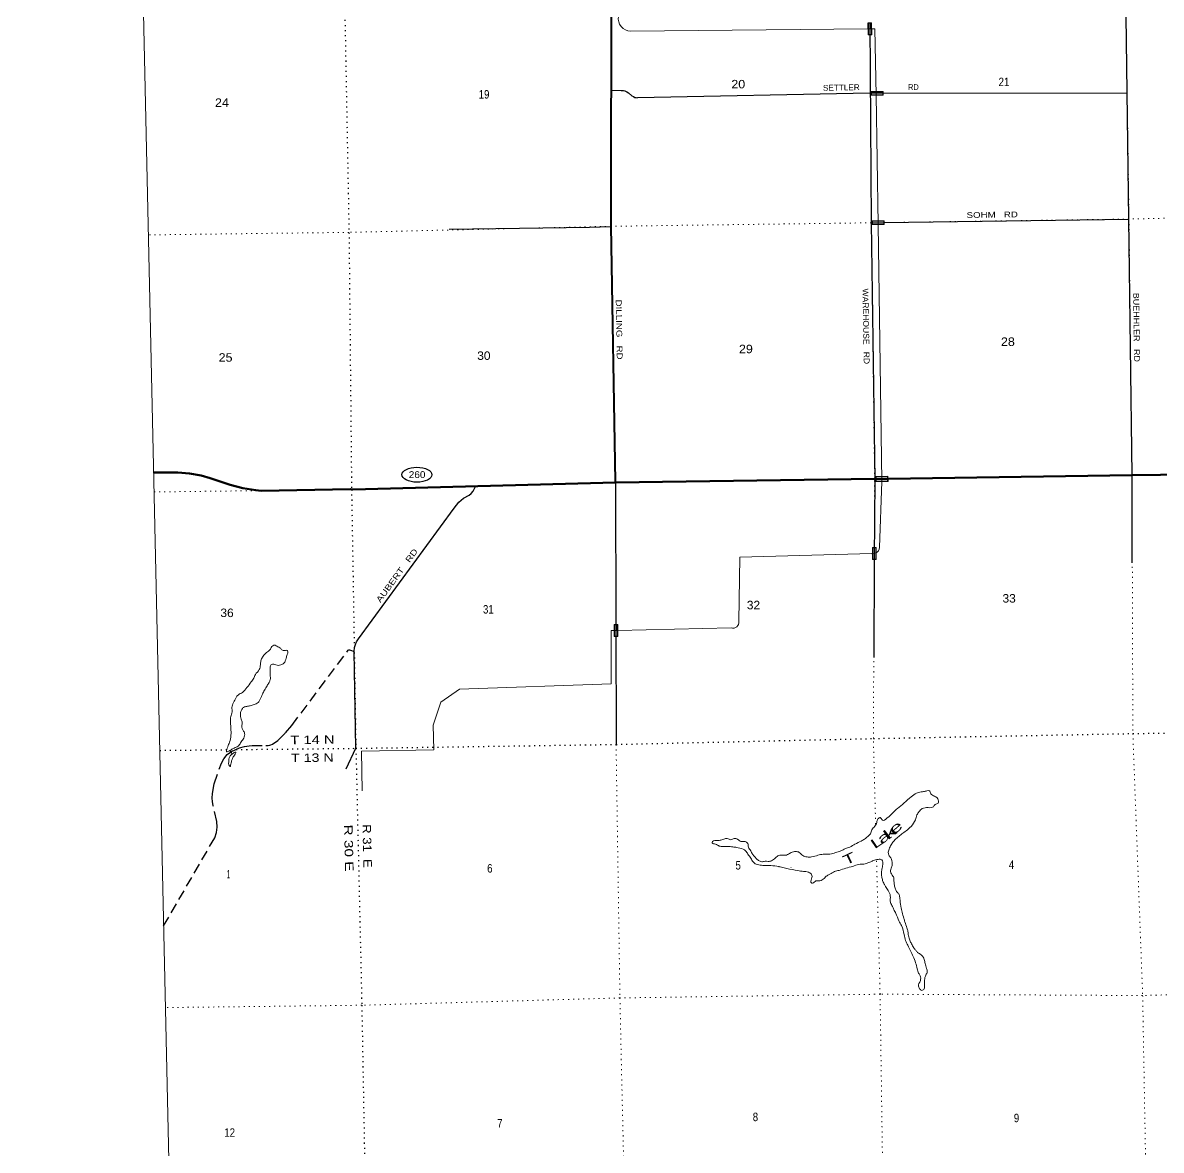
# Model space of a CAD drawing. Header units: feet. Extents: x 501257 to 757852, y -360805 to -170898.
# Drawn here: x 501257 to 524733, y -314379 to -291122 of the extents above; entities that cross this region are included whole.
import ezdxf
from ezdxf.enums import TextEntityAlignment as Align

# ---------------------------------------------------------------- set-up
doc = ezdxf.new("R2010")
doc.units = ezdxf.units.FT
doc.header["$LTSCALE"] = 70
doc.linetypes.add('DOTTED', pattern=[1.5, 0.3, -1.2])
doc.linetypes.add('MEDIUM_DASHED', pattern=[4.5, 3, -1.5])
for name, color, linetype, lineweight in [('17', 7, 'Continuous', 25), ('23', 7, 'Continuous', 70), ('26', 7, 'Continuous', 40), ('27', 7, 'Continuous', 13), ('29', 7, 'Continuous', 25), ('30', 7, 'Continuous', 25), ('31', 7, 'Continuous', 13), ('39', 7, 'Continuous', 13), ('4', 7, 'Continuous', 13), ('59', 7, 'Continuous', 13), ('6', 7, 'DOTTED', 25), ('7', 7, 'DOTTED', 13)]:
    doc.layers.add(name, color=color, linetype=linetype, lineweight=lineweight)
doc.layers.add('41', color=7, linetype='Continuous')

msp = doc.modelspace()

# ---------------------------------------------------------------- linework, layer by layer
at = {"layer": '17'}
msp.add_ellipse((509385.16, -300444.26), major_axis=(-309.24, 1), ratio=0.500121, dxfattribs=at)
at = {"layer": '23'}
for points in [[(513483, -300608.05), (508062, -300748.4), (508037, -300749.05), (508012, -300746.1), (506171.58, -300775.3), (506062.08, -300766.33), (505795.28, -300724.55), (505534.31, -300655.12), (505118.22, -300516.35), (504937.69, -300464.2), (504697.02, -300418.25), (504452.87, -300397.71), (503955.82, -300399.62)], [(513483, -300608.05), (518824, -300532.05), (519099.47, -300527.95), (524131, -300453.05), (529420, -300392.05)]]:
    msp.add_lwpolyline(points, dxfattribs=at)
at = {"layer": '26'}
msp.add_lwpolyline([(513483, -300608.05), (513482.55, -300583.05), (513388, -295320.05), (513398.56, -290023.62), (513393.56, -289729.36)], dxfattribs=at)
at = {"layer": '29'}
for p, q in [((524040.41, -292582.37), (519002.18, -292576.9)), ((508177, -303831.02), (510149.69, -301133.61)), ((518816.35, -302196.71), (518807.01, -304216.68))]:
    msp.add_line(p, q, dxfattribs=at)
for points in [[(524130.57, -302263.32), (524131, -300453.05), (524068, -295171.05), (523993, -289927.05), (523966, -284496.05)], [(518724.34, -291120.54), (518753, -295248.05), (518824, -300541.05), (518816.35, -302196.71)], [(513393.76, -292513.43), (513597.33, -292516.38), (513643.4, -292521.91), (513674.73, -292529.29), (513713.43, -292544.04), (513746.6, -292564.32), (513816.63, -292627.01), (513847.96, -292645.45), (513881.13, -292660.2), (513905.09, -292663.88), (513930.94, -292667.36)], [(519002.18, -292576.9), (518723.35, -292576.6), (513930.94, -292667.36)], [(510050.55, -295376.93), (512941.27, -295340.58), (513389.56, -295322.46)], [(518753, -295248.05), (519020.94, -295244.17), (524068, -295171.05)], [(510149.69, -301133.61), (510249.84, -301011.62), (510294.07, -300967.37), (510345.67, -300930.49), (510459.92, -300864.12), (510502.31, -300829.09), (510542.85, -300784.83), (510566.81, -300744.27), (510590.77, -300687.11)], [(513483, -300608.05), (513487.87, -303532.21), (513492, -306007.05)], [(508088.49, -304090.49), (508096.49, -304006.85), (508114.92, -303944.16), (508138.88, -303894.38), (508177, -303831.02)], [(507929.11, -306512.25), (508126, -306088.05), (508088.49, -304090.49)]]:
    msp.add_lwpolyline(points, dxfattribs=at)
at = {"layer": '29', "linetype": 'MEDIUM_DASHED'}
msp.add_lwpolyline([(504161.67, -309751.53), (505215.34, -307932.47), (505255.2, -307826.29), (505268.24, -307716.79), (505260.27, -307598.3), (505184.46, -307273.55), (505170.09, -307186.84), (505164.51, -307119.83), (505168.22, -307018.47), (505205.26, -306819.05), (505352.87, -306393.82), (505400.31, -306304.46), (505470.08, -306217.9), (505559.37, -306153.67), (505726.81, -306078.28), (505830.06, -306050.36), (505925.9, -306036.92), (505986.34, -306030.81), (506270.33, -306030.95), (506314.24, -306029.42), (506350.52, -306022.43), (506375.63, -306014.06), (506404.93, -306000.09), (506516.4, -305923.6), (506674.22, -305765.54), (506805.56, -305616.77), (507967, -304065.77), (507980.92, -304059.42), (507992.09, -304058.02), (508017.2, -304063.61), (508088.49, -304090.49)], dxfattribs=at)
at = {"layer": '31'}
for p, q in [((518687.43, -291372.84), (518686.03, -291122.84)), ((518686.92, -291122.84), (518761.92, -291122.42)), ((518761.92, -291123.32), (518763.32, -291373.32)), ((518762.42, -291372.42), (518687.42, -291372.84)), ((518752.27, -292539.99), (519002.26, -292539.7)), ((519002.26, -292539.7), (519002.35, -292614.7)), ((518770.46, -295285.88), (518769.25, -295210.89)), ((519020.43, -295281.83), (518770.46, -295285.88)), ((518853.33, -301946.78), (518852.83, -302196.78)), ((518852.83, -302196.78), (518777.83, -302196.62)), ((513450.33, -303532.45), (513525.33, -303532.33)), ((513450.73, -303782.45), (513450.33, -303532.45))]:
    msp.add_line(p, q, dxfattribs=at)
for points in [[(518695.38, -291364.8), (518694.06, -291130.79), (518753.96, -291130.45), (518755.27, -291364.46)], [(518760.34, -292606.98), (518760.27, -292547.97), (518994.27, -292547.7), (518994.34, -292606.71)], [(518778.32, -295277.75), (518777.37, -295218.75), (519011.35, -295214.96), (519012.3, -295273.96)], [(518785.84, -302188.64), (518786.3, -301954.63), (518845.31, -301954.75), (518844.85, -302188.76)], [(513458.71, -303774.44), (513458.33, -303540.43), (513517.34, -303540.33), (513517.72, -303774.34)]]:
    msp.add_lwpolyline(points, close=True, dxfattribs=at)
for points in [[(519002.35, -292614.7), (518752.36, -292614.99), (518752.27, -292539.99)], [(518769.25, -295210.89), (519019.22, -295206.84), (519020.43, -295281.83)], [(518777.83, -302196.62), (518778.33, -301946.62), (518853.33, -301946.78)], [(513525.33, -303532.33), (513525.73, -303782.33), (513450.73, -303782.45)]]:
    msp.add_lwpolyline(points, dxfattribs=at)
at = {"layer": '39'}
for p, q in [((518830.21, -291245.04), (518851.72, -292616.13)), ((518973.73, -300583.18), (518923, -301948.51)), ((518778.83, -302073.99), (518851.79, -302058.62)), ((515864.18, -303605.35), (513524.78, -303654.95)), ((517099.38, -308549.66), (517098.13, -308549.79))]:
    msp.add_line(p, q, dxfattribs=at)
for points in [[(513790.55, -291295.58), (518684.12, -291246.51), (518830.21, -291245.04)], [(518851.72, -292616.13), (518893.56, -295283.17), (518973.73, -300583.18)], [(518767.32, -302072.51), (516043.44, -302143.04), (516025.03, -303470.58)], [(513524.78, -303654.95), (513391.59, -303657.77), (513389.31, -304758.02), (510263.38, -304868.8), (509879.36, -305138.35), (509718.43, -305611.04)], [(509718.43, -305611.04), (509732.38, -306119.93), (508238.88, -306149.43), (508254.61, -306967.2)]]:
    msp.add_lwpolyline(points, dxfattribs=at)
for centre, radius, start, end in [((513798.03, -291033.65), 262.03, 170.82486, 268.36422), ((518789.15, -301940.03), 134.36, 260.64326, 265.59418), ((518788.91, -301939.89), 134.36, 297.90728, 356.32334), ((515898.99, -303483.52), 126.71, 254.05546, 5.86118)]:
    msp.add_arc(centre, radius, start, end, dxfattribs=at)
for points in [[(505526.87, -306135.48), (505482.21, -306155.54), (505466.2, -306163.74), (505473.48, -306085.22), (505510.77, -305990.32), (505545.66, -305855.2), (505550.32, -305714.36), (505543.08, -305591.73), (505542.04, -305485.13), (505547.56, -305432.78), (505574.8, -305337.97), (505569.89, -305247.5), (505603.08, -305144.59), (505656.39, -305041.48), (505696.11, -304988.79), (505790.12, -304933.55), (505879.68, -304834.11), (505969.07, -304718.57), (506018.64, -304643.66), (506054.1, -304566.88), (506133.53, -304461.5), (506158.74, -304364.7), (506167.99, -304282.14), (506201.44, -304205.37), (506267.07, -304128.29), (506338.94, -304071.26), (506382.6, -304010.48), (506410.39, -303971.99), (506462.59, -303961.42), (506497.01, -303983.21), (506539.45, -304002.9), (506571.85, -304024.71), (506612.46, -304062.53), (506674.87, -304067.95), (506709.07, -304067.61), (506721.44, -304097.66), (506711.93, -304154.08), (506686.51, -304228.75), (506670.95, -304283.21), (506639.25, -304333.81), (506577.21, -304366.61), (506520.98, -304377.22), (506478.62, -304365.57), (506434.25, -304353.94), (506381.99, -304358.47), (506358.56, -304431.12), (506357.39, -304517.62), (506355.99, -304579.99), (506364.49, -304626.17), (506358.91, -304672.49), (506335.34, -304731.06), (506293.75, -304797.84), (506242.35, -304890.88), (506198.89, -304971.77), (506155.61, -305072.77), (506123.96, -305127.39), (506050.03, -305178.4), (505967.79, -305203.35), (505891.52, -305222.21), (505827.27, -305234.91), (505775.46, -305285.71), (505749.92, -305348.31), (505746.71, -305430.81), (505761.34, -305486.99), (505782.14, -305557.19), (505772.76, -305625.67), (505779.34, -305681.93), (505812.04, -305733.9), (505832.86, -305806.11), (505801.58, -305898.95), (505750.01, -305973.88), (505698.38, -306042.78), (505614.29, -306083.84), (505552.26, -306118.64), (505526.87, -306135.48)], [(505573.27, -306208.95), (505601.21, -306186.55), (505649.29, -306165.96), (505635.64, -306210.35), (505586.06, -306283.25), (505564.59, -306349.84), (505543.33, -306438.55), (505537.55, -306464.76), (505519.3, -306450.86), (505502.72, -306400.74), (505504.12, -306338.37), (505505.86, -306310.19), (505525.48, -306259.71), (505547.31, -306229.32), (505573.27, -306208.95)], [(505526.87, -306135.48), (505567.09, -306194.93), (505573.88, -306208.46)], [(516858.98, -308532.02), (516845.45, -308528.5), (516680.05, -308507.62), (516549.2, -308504.16), (516434.32, -308494.35), (516379.67, -308477.32), (516318.44, -308432.29), (516270.7, -308356.83), (516210.67, -308269.55), (516163.09, -308202.13), (516112.19, -308170.96), (515976.65, -308133.41), (515902, -308122.81), (515789.09, -308110.95), (515692.59, -308114.85), (515619.95, -308104.22), (515542.74, -308065.52), (515473.74, -308034.71), (515471.53, -308024.7), (515557.4, -307990.85), (515635.76, -307985.29), (515713.74, -307959.64), (515781.89, -307946.24), (515858.87, -307972.88), (515924.77, -307947.46), (515999.58, -307966.1), (516066.81, -308009.01), (516153.41, -308013.34), (516206.44, -308050.5), (516221.99, -308126.59), (516267.72, -308202.09), (516305.28, -308271.71), (516352.62, -308327.08), (516375.29, -308354.78), (516428.48, -308399.97), (516497.44, -308428.78), (516563.66, -308419.44), (516628.06, -308420.19), (516698.27, -308408.76), (516777.59, -308348.9), (516847.02, -308297.28), (516927.44, -308293.7), (517029.82, -308281.64), (517103.43, -308237.98), (517193.55, -308216.11), (517268.35, -308234.74), (517340.03, -308299.68), (517429.11, -308328.09), (517523.68, -308328.25), (517653.83, -308295.54), (517762.06, -308273.31), (517902.81, -308268.54), (518018.97, -308240.13), (518122.93, -308205.93), (518220.56, -308155.77), (518308.48, -308123.89), (518418.01, -308065.45), (518545.57, -308002.64), (518615.2, -307961.07), (518682.53, -307905.47), (518735.83, -307852.15), (518766.46, -307771.14), (518829.35, -307693.51), (518866.09, -307616.4), (518890.88, -307545.55), (518940.66, -307518.44), (518983.95, -307571.87), (519077.74, -307531.83), (519225.92, -307390.21), (519293.18, -307330.59), (519431.8, -307215.3), (519578.2, -307085.77), (519685.49, -307015.32), (519783.58, -306989.27), (519833.71, -306980.25), (519901.82, -306964.84), (519954.12, -306963.81), (519981.46, -307025.6), (520060.91, -307076.31), (520124.31, -307129.35), (520130.04, -307217.69), (520074.23, -307244.92), (520034.89, -307291.93), (519928.64, -307312.11), (519806.26, -307330.59), (519737.1, -307396.28), (519696.15, -307463.42), (519663.85, -307562.56), (519573.93, -307699.02), (519471.05, -307789.49), (519385.76, -307853.48), (519302.57, -307921.46), (519223.47, -307993.37), (519176.48, -308060.63), (519131.81, -308143.93), (519101.33, -308232.99)], [(519101.33, -308232.99), (519114.52, -308291.03), (519155.91, -308350.53), (519186.32, -308466.53), (519173.67, -308541.17), (519151.28, -308632.07), (519168.3, -308679.99), (519199.33, -308723.61), (519218.13, -308759.42), (519221.11, -308809.63), (519228.69, -308889.89), (519246.45, -308975.99), (519275.89, -309041.75), (519321.14, -309093.14), (519340.6, -309163.12), (519352.83, -309275.46), (519364.36, -309351.63), (519388.73, -309467.75), (519425.41, -309595.69), (519446.96, -309669.66), (519489.55, -309791.45), (519509.12, -309867.46), (519520.84, -309953.68), (519548.81, -310047.62), (519584.4, -310119.29), (519632.33, -310204.8), (519671.51, -310254.29), (519708.57, -310297.79), (519784, -310348.58), (519825.16, -310396.03), (519846.16, -310441.85), (519863.88, -310525.94), (519892, -310627.92), (519907.48, -310699.99), (519880.56, -310764.85), (519852.45, -310871.95), (519852.64, -310986.53), (519836.01, -311063.25), (519786.04, -311080.32), (519765.66, -311066.64), (519738.73, -311026.96), (519726.09, -310997.06), (519766.04, -310877.66), (519762.16, -310781.24), (519730.91, -310725.56), (519701, -310635.68), (519668.43, -310511.68), (519619.61, -310379.95), (519563.14, -310268.48), (519506.54, -310150.97), (519460.35, -310051.36), (519431.88, -309931.3), (519375.98, -309745.43), (519323.84, -309649.95), (519260.47, -309494.39), (519218.62, -309410.77), (519191.35, -309353.01), (519149.53, -309271.4), (519146.78, -309128.72), (519100.44, -309021.07), (519046.51, -308937.69), (519019.4, -308887.96), (518987.79, -308814.2), (518970.19, -308736.14), (518966.09, -308627.66), (518982.4, -308534.86), (518990.6, -308438.21), (518969.48, -308386.35), (518894.9, -308379.77), (518794.77, -308403.85), (518742.94, -308428.99), (518704.99, -308443.8), (518603, -308475.96), (518498.48, -308482.03), (518370.5, -308522.73), (518232.37, -308559.62), (518090.42, -308606.63), (517996.32, -308630.59), (517900.78, -308684.73), (517841.02, -308716.06), (517783.74, -308771.46), (517696.17, -308821.42), (517613.75, -308825.05), (517542.15, -308868.67), (517519.91, -308863.08), (517522.35, -308780.6), (517524.66, -308692.1), (517459.37, -308645.13), (517354.39, -308627.09), (517297.92, -308620.15), (516845.45, -308528.5)]]:
    msp.add_spline(points, degree=3, dxfattribs=at)
at = {"layer": '4'}
msp.add_lwpolyline([(501256.99, -177792.42), (532580.01, -177081.38), (563902.01, -176327.26), (595222.96, -175530.05), (626542.78, -174689.76), (657861.41, -173806.39), (689178.8, -172879.94), (720494.89, -171910.42), (751809.62, -170897.82), (757851.71, -353854.74), (726285.32, -354875.48), (694717.55, -355852.8), (663148.48, -356786.68), (631578.15, -357677.15), (600006.62, -358524.19), (568433.96, -359327.81), (536860.22, -360087.99), (505285.47, -360804.74)], close=True, dxfattribs=at)
at = {"layer": '59'}
for points in [[(518848.07, -300480.44), (519098.04, -300476.47), (519099.71, -300581.46), (518849.74, -300585.43)], [(519090.17, -300484.59), (518856.19, -300488.3), (518857.6, -300577.3), (519091.58, -300573.59)]]:
    msp.add_lwpolyline(points, close=True, dxfattribs=at)
at = {"layer": '6'}
for points in [[(507662.04, -281276.22), (507729, -284803.05), (507883, -290119.05), (507984, -295445.05), (508037, -300749.05), (508126, -306088.05), (508248, -311388.05), (508313, -314988.05)], [(504081.96, -306130.22), (508126, -306088.05), (513492, -306007.05), (518797, -305886.05), (524148, -305783.05), (529517, -305715.05), (534838, -305576.05), (535584.93, -305560.9)]]:
    msp.add_lwpolyline(points, dxfattribs=at)
at = {"layer": '7'}
for points in [[(523662.19, -268871.1), (523846, -273842.05), (523953, -279218.05), (523966, -284496.05), (523993, -289927.05), (524068, -295171.05), (524131, -300453.05), (524148, -305783.05), (524350, -311188.05), (524411.2, -314623.8)], [(513398.76, -289978.61), (513399, -289990.05), (513388, -295320.05), (513483, -300608.05), (513487.87, -303532.21)], [(518816.87, -301946.71), (518824, -300532.05), (518753, -295248.05), (518726.08, -291370.32)], [(535335.23, -294884.96), (534795, -294875.05), (529417, -295046.05), (524068, -295171.05), (519019.96, -295244.18)], [(518769.71, -295247.81), (518753, -295248.05), (513388, -295320.05), (507984, -295445.05), (503847.93, -295497.91)], [(519098.32, -300527.97), (524131, -300453.05), (529420, -300392.05), (534697, -300229.05), (535460.42, -300237.4)], [(503964.65, -300800.42), (508037, -300749.05), (513483, -300608.05), (518824, -300532.05), (518849.86, -300531.67)], [(518843.5, -307650.52), (518797, -305886.05), (518815.61, -302196.71)], [(513488.29, -303781.82), (513492, -306007.05), (513571, -311237.05), (513652.28, -314863.7)], [(518987.24, -314745.52), (518936, -311160.05), (518862.7, -308379.05)], [(535706.7, -310767.72), (534839, -310795.05), (529572, -311035.05), (524350, -311188.05), (518936, -311160.05), (513571, -311237.05), (508248, -311388.05), (504198.75, -311436.12)]]:
    msp.add_lwpolyline(points, dxfattribs=at)

# ---------------------------------------------------------------- texts
at = {"layer": '17', "width": 1.1}
msp.add_text('260', height=140, dxfattribs=at).set_placement((509388.61, -300512.57), align=Align.CENTER)
at = {"layer": '27', "width": 1.25}
msp.add_text('DILLING   RD', height=120, rotation=271.029, dxfattribs=at).set_placement((513485.2, -296833.58))
at = {"layer": '30'}
for s, rotation, width, p in [('SETTLER', 1.085, 1.05, (517757.73, -292524.87)), ('RD', 359.938, 0.8, (519511.7, -292507.45)), ('SOHM   RD', 0.83, 1.25, (520719.06, -295149.93)), ('WAREHOUSE   RD', 271.029, 1.1, (518572.35, -296604.9)), ('BUEHHLER   RD', 270.683, 1.15, (524156.16, -296692.93)), ('AUBERT   RD', 53.821, 1.3, (508630.78, -303091.95))]:
    msp.add_text(s, height=120, rotation=rotation, dxfattribs=dict(at, width=width)).set_placement(p)
at = {"layer": '41'}
for s, rotation, width, p in [('k', 37.535, 1.95, (519095.82, -307987)), ('e', 40.191, 1.85, (519215.54, -307886.45)), ('L', 34.19, 1.7, (518821.33, -308173.49)), ('a', 35.982, 1.8, (518962.33, -308079.79)), ('T', 25.296, 1.55, (518225.64, -308506.04))]:
    msp.add_text(s, height=200, rotation=rotation, dxfattribs=dict(at, width=width)).set_placement(p)
at = {"layer": '6'}
for s, rotation, width, p in [('T 14 N', 0.597, 1.3, (506774.75, -306004.55)), ('T 13 N', 0.597, 1.25, (506790.73, -306374.08)), ('R 30 E', 271.319, 1.35, (507882.02, -307664.07)), ('R 31  E', 271.319, 1.15, (508262.12, -307656.03))]:
    msp.add_text(s, height=175, rotation=rotation, dxfattribs=dict(at, width=width)).set_placement(p)
at = {"layer": '7'}
for s, width, p in [('21', 0.85, (521379.08, -292429.63)), ('19', 0.85, (510658.46, -292685.62)), ('20', 1.1, (515867.68, -292475.84)), ('24', 1.1, (505220.74, -292856.86)), ('28', 1.1, (521428.06, -297788.05)), ('30', 1.05, (510628.59, -298076)), ('29', 1.1, (516025.66, -297938.29)), ('25', 1.1, (505295.89, -298113.81)), ('32', 1.05, (516188.33, -303220.6)), ('33', 1.05, (521460.6, -303082.53)), ('36', 1.05, (505332.81, -303380.6)), ('31', 0.85, (510747.24, -303308.57)), ('6', 0.85, (510832.61, -308651.59)), ('5', 0.85, (515953.88, -308588.67)), ('4', 0.85, (521589.64, -308577.09)), ('8', 0.85, (516310.12, -313779.08)), ('9', 0.85, (521693.51, -313800.94)), ('7', 0.85, (511039.83, -313911.2)), ('12', 0.85, (505412.39, -314101.55))]:
    msp.add_text(s, height=175, dxfattribs=dict(at, width=width)).set_placement(p)
at = {"layer": '7', "width": 0.4}
msp.add_text('1', height=175, rotation=0.003, dxfattribs=at).set_placement((505467.44, -308770.17))

doc.saveas('drawing.dxf')
